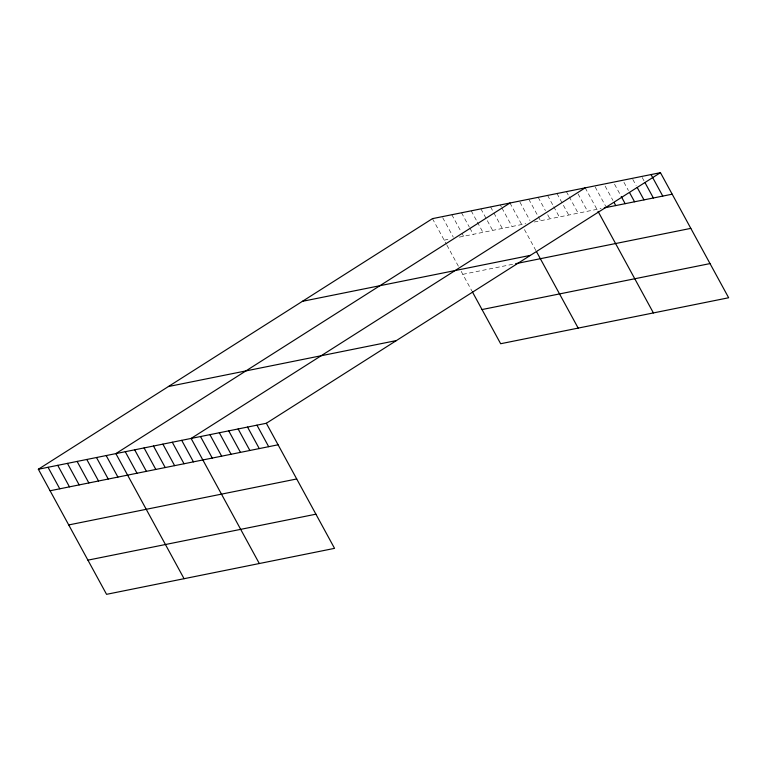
<?xml version="1.0" encoding="UTF-8"?>
<svg xmlns="http://www.w3.org/2000/svg" width="767" height="767" viewBox="0 0 767 767"><rect width="100%" height="100%" fill="white"/><g stroke="black" fill="none" stroke-linecap="round" stroke-linejoin="round"><path stroke-width="0.58" stroke-dasharray="3.83 2.88" d="M444.189 240.167L449.567 239.074M459.26 237.128L525.884 223.696M534.244 222.008L601.127 208.519M462.817 274.337L513.42 264.136M642.2 177.493L644.433 181.587M632.794 179.382L636.15 185.537M623.945 182.306L628.413 190.504M614.54 184.205L620.685 195.48M605.134 186.103L612.958 200.446M595.173 186.966L605.786 206.448M585.211 187.838L596.947 209.362M578.04 193.84L587.541 211.261M566.401 191.635L568.635 195.729M569.191 196.755L578.136 213.159M556.995 193.533L568.731 215.057M547.59 195.422L553.18 205.671M553.736 206.697L559.325 216.946M538.185 197.32L545.452 210.647M547.686 214.75L549.92 218.844M528.779 199.219L537.725 215.613M538.281 216.639L540.514 220.743M519.93 202.143L529.997 220.589M509.969 203.006L521.704 224.53M524.446 229.563L535.96 250.665M500.285 204.962L501.397 207.013M501.954 208.039L512.02 226.486M490.592 206.917L493.382 212.047M493.948 213.063L502.327 228.441M480.899 208.873L492.635 230.397M471.216 210.829L476.796 221.078M477.362 222.094L482.951 232.353M461.523 212.775L469.346 227.128M469.903 228.154L473.258 234.299M451.83 214.731L461.331 232.152M461.887 233.178L463.565 236.255M442.703 217.713L453.316 237.185M432.454 218.643L446.384 244.184M446.931 245.191L458.436 266.302M461.178 271.326L471.858 290.914"/><path stroke-width="1.15" d="M38.35 469.241L266.341 423.269L334.546 548.357L106.555 594.329L38.35 469.241L432.454 218.643L660.445 172.671L728.65 297.759L500.659 343.731L472.424 291.949M509.969 203.006L115.865 453.604L184.07 578.702M585.211 187.838L191.108 438.436L259.313 563.534M266.341 423.269L660.445 172.671M604.262 207.886L672.18 194.195M302.399 301.335L530.39 255.373M515.577 263.704L690.818 228.374M482.021 309.552L710.012 263.589M168.404 386.539L396.395 340.577M50.085 490.765L278.076 444.793M68.723 524.935L296.714 478.972M87.917 560.15L315.918 514.187M651.039 174.569L662.774 196.093M644.989 182.613L653.369 197.991M637.262 187.589L643.973 199.88M629.534 192.555L634.568 201.779M621.251 196.505L625.163 203.677M614.079 202.498L615.757 205.575M598.039 211.376L653.407 312.936M536.507 251.672L578.174 328.103M256.945 425.167L268.68 446.691M247.54 427.066L259.275 448.59M238.134 428.954L249.869 450.478M228.729 430.853L240.464 452.377M219.324 432.751L231.059 454.275M209.918 434.649L221.653 456.173M200.513 436.538L212.248 458.062M181.702 440.335L193.437 461.859M172.297 442.233L184.032 463.757M162.892 444.131L174.627 465.655M153.486 446.02L165.221 467.544M144.081 447.918L155.816 469.442M134.676 449.817L146.411 471.341M125.27 451.715L137.005 473.239M106.182 455.56L117.917 477.084M96.489 457.515L108.224 479.039M86.796 459.471L98.531 480.995M77.112 461.418L88.847 482.942M67.419 463.373L79.154 484.897M57.726 465.329L69.461 486.853M48.043 467.285L59.778 488.809"/></g></svg>
